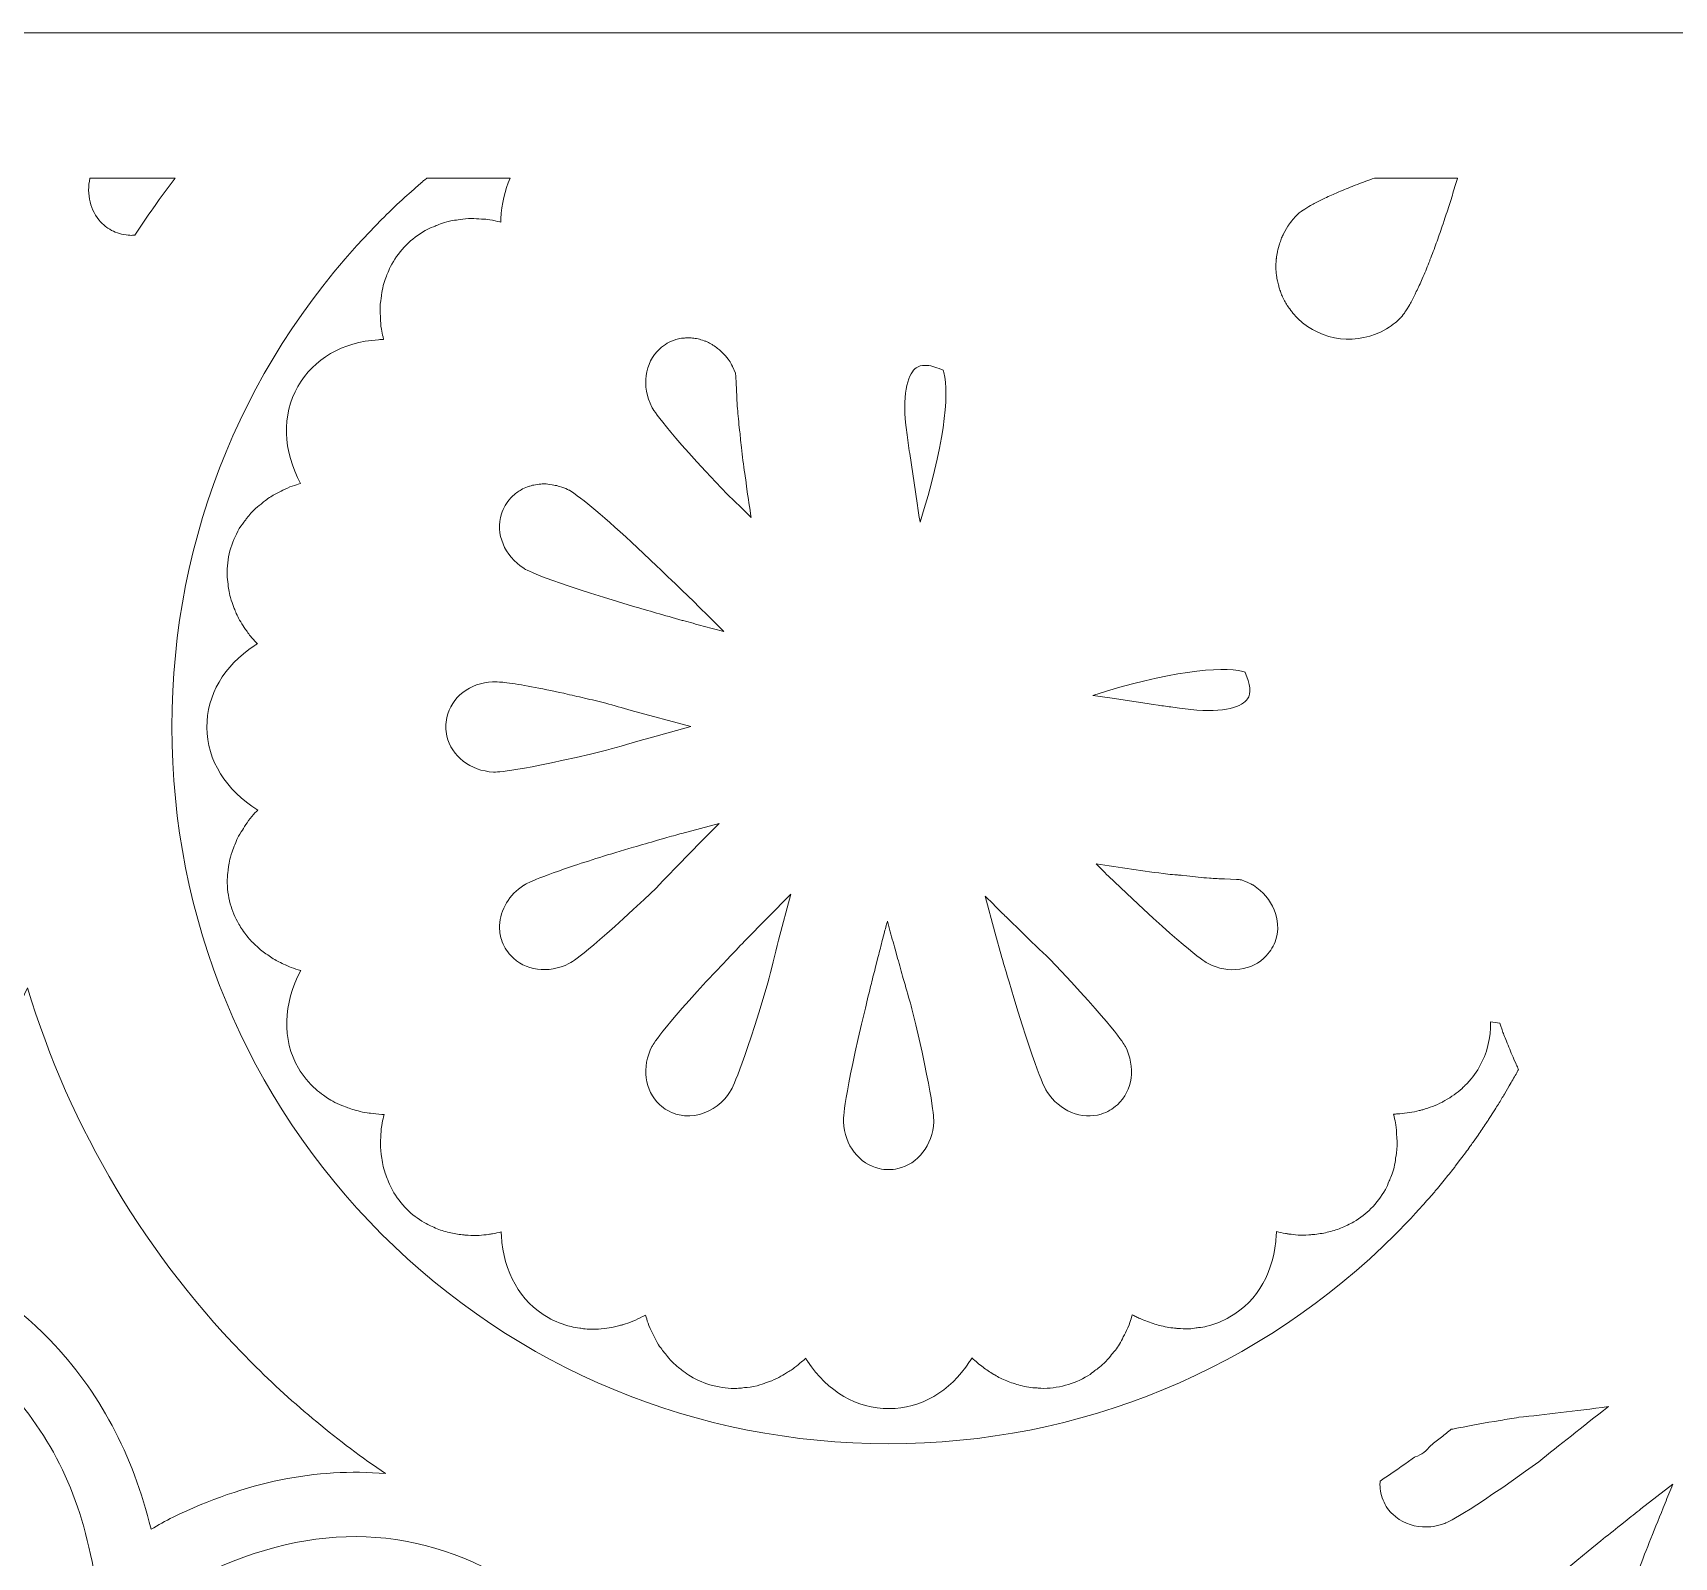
# Model space of a CAD drawing. Header units: millimetres. Extents: x 31 to 886, y -1164 to 562.
# Drawn here: x 218.8 to 320.6, y -697.3 to -602.9 of the extents above; entities that cross this region are included whole.
import ezdxf

# ---------------------------------------------------------------- set-up
doc = ezdxf.new("R2010")
doc.units = ezdxf.units.MM
doc.header["$MEASUREMENT"] = 0
doc.layers.add('Layer 2', color=7, linetype='Continuous')

msp = doc.modelspace()

# ---------------------------------------------------------------- linework, layer by layer
at = {"layer": 'Layer 2', "lineweight": 0}
msp.add_lwpolyline([(31.47, -602.86), (31.47, -1164.08), (190.16, -1164.08), (416.77, -1164.08), (416.77, -1010.46), (416.77, -602.86), (31.47, -602.86)], dxfattribs=at)
for points, knots in [([(222.33, -611.86), (222.33, -611.86), (227.62, -611.86), (227.62, -611.86), (227.28, -612.3), (226.95, -612.75), (226.63, -613.19), (226.51, -613.35), (226.4, -613.51), (226.27, -613.7), (226.27, -613.7), (226.12, -613.92), (226.12, -613.92), (225.77, -614.42), (225.43, -614.91), (225.12, -615.39), (225.1, -615.4), (225.07, -615.4), (225.05, -615.4), (224.99, -615.4), (224.93, -615.41), (224.88, -615.41), (224.79, -615.41), (224.65, -615.4), (224.42, -615.36), (224.26, -615.34), (224.08, -615.28), (223.9, -615.21), (223.75, -615.15), (223.59, -615.06), (223.44, -614.96), (223.44, -614.96), (223.38, -614.92), (223.38, -614.92), (223.24, -614.82), (223.12, -614.72), (222.99, -614.58), (222.35, -613.88), (222.11, -612.87), (222.33, -611.86)], [0, 0, 0, 0, 1, 1, 1, 2, 2, 2, 3, 3, 3, 4, 4, 4, 5, 5, 5, 6, 6, 6, 7, 7, 7, 8, 8, 8, 9, 9, 9, 10, 10, 10, 11, 11, 11, 12, 12, 12, 13, 13, 13, 13]), ([(241.69, -613.2), (241.86, -613.04), (242.04, -612.89), (242.22, -612.73), (242.22, -612.73), (242.73, -612.28), (242.73, -612.28), (242.83, -612.19), (242.92, -612.11), (243.02, -612.02), (243.09, -611.97), (243.15, -611.91), (243.22, -611.86), (243.22, -611.86), (248.39, -611.86), (248.39, -611.86), (248.05, -612.61), (247.86, -613.46), (247.81, -614.38), (247.8, -614.45), (247.8, -614.52), (247.8, -614.59), (247.8, -614.59), (247.75, -614.58), (247.75, -614.58), (247.56, -614.53), (247.36, -614.48), (247.13, -614.45), (246.96, -614.42), (246.78, -614.41), (246.61, -614.4), (246.61, -614.4), (246.45, -614.39), (246.45, -614.39), (246.25, -614.38), (246.03, -614.36), (245.81, -614.37), (245.54, -614.38), (245.32, -614.42), (245.16, -614.45), (245.16, -614.45), (245.06, -614.46), (245.06, -614.46), (244.9, -614.48), (244.7, -614.51), (244.46, -614.57), (244.08, -614.67), (243.79, -614.81), (243.68, -614.86), (243.68, -614.86), (243.63, -614.88), (243.63, -614.88), (243.45, -614.95), (243.28, -615.02), (243.12, -615.11), (242.69, -615.36), (242.29, -615.66), (241.94, -616.01), (241.59, -616.36), (241.29, -616.76), (241.05, -617.2), (240.94, -617.39), (240.87, -617.57), (240.82, -617.7), (240.73, -617.89), (240.61, -618.17), (240.52, -618.52), (240.46, -618.74), (240.43, -618.94), (240.41, -619.09), (240.41, -619.09), (240.4, -619.17), (240.4, -619.17), (240.38, -619.33), (240.33, -619.58), (240.32, -619.9), (240.32, -620.07), (240.32, -620.25), (240.34, -620.4), (240.34, -620.4), (240.35, -620.56), (240.35, -620.56), (240.35, -620.75), (240.36, -620.96), (240.4, -621.22), (240.43, -621.38), (240.46, -621.55), (240.51, -621.71), (240.51, -621.71), (240.54, -621.86), (240.54, -621.86), (240.44, -621.86), (240.33, -621.87), (240.22, -621.88), (237.98, -622.03), (236.21, -623.06), (235.23, -624.77), (234.21, -626.55), (234.29, -628.76), (235.39, -630.8), (235.39, -630.8), (235.25, -630.84), (235.25, -630.84), (235.1, -630.89), (234.93, -630.94), (234.73, -631.01), (234.51, -631.1), (234.32, -631.2), (234.19, -631.27), (234.19, -631.27), (234.06, -631.34), (234.06, -631.34), (233.92, -631.4), (233.74, -631.49), (233.55, -631.61), (233.29, -631.77), (233.1, -631.94), (233.02, -632), (233.02, -632), (232.94, -632.07), (232.94, -632.07), (232.8, -632.17), (232.64, -632.3), (232.47, -632.47), (232.24, -632.7), (232.07, -632.92), (231.99, -633.04), (231.99, -633.04), (231.94, -633.1), (231.94, -633.1), (231.85, -633.21), (231.72, -633.38), (231.59, -633.59), (231.33, -634.03), (231.14, -634.49), (231.01, -634.97), (230.89, -635.45), (230.83, -635.95), (230.83, -636.46), (230.84, -636.64), (230.86, -636.83), (230.89, -637.03), (230.91, -637.21), (230.94, -637.51), (231.04, -637.87), (231.1, -638.09), (231.18, -638.28), (231.23, -638.41), (231.23, -638.41), (231.26, -638.48), (231.26, -638.48), (231.31, -638.63), (231.4, -638.87), (231.55, -639.15), (231.63, -639.3), (231.72, -639.45), (231.83, -639.61), (231.83, -639.61), (231.9, -639.71), (231.9, -639.71), (232.01, -639.88), (232.13, -640.06), (232.28, -640.26), (232.4, -640.41), (232.53, -640.55), (232.62, -640.63), (232.62, -640.63), (232.71, -640.73), (232.71, -640.73), (232.65, -640.77), (232.59, -640.81), (232.52, -640.85), (230.62, -642.11), (229.58, -643.9), (229.58, -645.91), (229.59, -647.95), (230.76, -649.82), (232.73, -651.04), (232.73, -651.04), (232.65, -651.13), (232.65, -651.13), (232.54, -651.24), (232.41, -651.38), (232.27, -651.55), (232.12, -651.74), (232.01, -651.91), (231.92, -652.05), (231.92, -652.05), (231.85, -652.17), (231.85, -652.17), (231.76, -652.3), (231.65, -652.47), (231.54, -652.66), (231.4, -652.95), (231.31, -653.2), (231.28, -653.28), (231.28, -653.28), (231.24, -653.39), (231.24, -653.39), (231.18, -653.53), (231.1, -653.72), (231.04, -653.95), (230.94, -654.31), (230.91, -654.62), (230.9, -654.73), (230.9, -654.73), (230.9, -654.79), (230.9, -654.79), (230.87, -654.93), (230.85, -655.13), (230.84, -655.37), (230.84, -655.87), (230.9, -656.37), (231.03, -656.85), (231.15, -657.28), (231.32, -657.69), (231.56, -658.11), (231.63, -658.23), (231.71, -658.36), (231.78, -658.46), (231.78, -658.46), (231.79, -658.47), (231.79, -658.47), (231.97, -658.73), (232.15, -658.96), (232.35, -659.18), (232.46, -659.28), (232.56, -659.39), (232.69, -659.5), (232.88, -659.68), (233.09, -659.84), (233.31, -660), (233.31, -660), (233.35, -660.02), (233.35, -660.02), (233.46, -660.1), (233.57, -660.18), (233.7, -660.26), (233.93, -660.39), (234.16, -660.51), (234.44, -660.63), (234.44, -660.63), (234.46, -660.64), (234.46, -660.64), (234.56, -660.69), (234.67, -660.74), (234.8, -660.79), (234.99, -660.86), (235.19, -660.93), (235.4, -660.99), (234.3, -663.04), (234.23, -665.26), (235.26, -667.04), (235.54, -667.52), (235.9, -667.95), (236.33, -668.34), (236.47, -668.47), (236.63, -668.59), (236.81, -668.71), (237, -668.85), (237.29, -669.05), (237.65, -669.22), (237.85, -669.32), (238.05, -669.39), (238.18, -669.44), (238.18, -669.44), (238.24, -669.46), (238.24, -669.46), (238.45, -669.54), (238.73, -669.64), (239.08, -669.72), (239.29, -669.77), (239.49, -669.8), (239.64, -669.82), (239.64, -669.82), (239.72, -669.83), (239.72, -669.83), (239.93, -669.86), (240.17, -669.89), (240.43, -669.9), (240.47, -669.91), (240.52, -669.91), (240.57, -669.91), (240.57, -669.91), (240.53, -670.06), (240.53, -670.06), (240.5, -670.2), (240.45, -670.38), (240.42, -670.59), (240.38, -670.88), (240.37, -671.13), (240.37, -671.23), (240.37, -671.23), (240.36, -671.36), (240.36, -671.36), (240.35, -671.5), (240.34, -671.7), (240.35, -671.91), (240.36, -672.25), (240.41, -672.53), (240.43, -672.62), (240.43, -672.62), (240.45, -672.73), (240.45, -672.73), (240.47, -672.93), (240.5, -673.1), (240.55, -673.27), (240.65, -673.65), (240.79, -673.95), (240.85, -674.08), (240.85, -674.08), (240.85, -674.09), (240.85, -674.09), (240.92, -674.28), (241, -674.44), (241.08, -674.6), (241.33, -675.03), (241.63, -675.43), (241.99, -675.79), (242.3, -676.1), (242.65, -676.37), (243.06, -676.6), (243.21, -676.7), (243.36, -676.77), (243.41, -676.79), (243.41, -676.79), (243.44, -676.8), (243.44, -676.8), (243.72, -676.94), (244, -677.05), (244.28, -677.14), (244.43, -677.18), (244.58, -677.22), (244.71, -677.25), (244.98, -677.31), (245.26, -677.35), (245.53, -677.37), (245.53, -677.37), (245.57, -677.38), (245.57, -677.38), (245.64, -677.38), (245.71, -677.39), (245.78, -677.39), (246.25, -677.44), (246.69, -677.39), (247.04, -677.34), (247.13, -677.33), (247.21, -677.32), (247.29, -677.3), (247.48, -677.27), (247.66, -677.24), (247.83, -677.19), (247.83, -677.27), (247.84, -677.35), (247.84, -677.42), (247.97, -679.69), (249, -681.5), (250.74, -682.5), (251.18, -682.74), (251.65, -682.93), (252.16, -683.06), (252.33, -683.1), (252.51, -683.13), (252.71, -683.15), (252.71, -683.15), (252.77, -683.16), (252.77, -683.16), (252.94, -683.19), (253.3, -683.25), (253.75, -683.21), (253.8, -683.21), (253.84, -683.21), (253.87, -683.21), (254.32, -683.18), (254.75, -683.11), (255.19, -682.99), (255.25, -682.97), (255.31, -682.96), (255.37, -682.94), (255.8, -682.81), (256.2, -682.64), (256.6, -682.44), (256.66, -682.41), (256.72, -682.38), (256.78, -682.35), (256.78, -682.35), (256.82, -682.47), (256.82, -682.47), (256.86, -682.61), (256.91, -682.8), (256.99, -682.98), (257.09, -683.25), (257.2, -683.46), (257.26, -683.55), (257.26, -683.55), (257.32, -683.68), (257.32, -683.68), (257.39, -683.83), (257.47, -684), (257.59, -684.18), (257.76, -684.46), (257.95, -684.67), (258.01, -684.74), (258.01, -684.74), (258.08, -684.83), (258.08, -684.83), (258.16, -684.94), (258.28, -685.09), (258.44, -685.25), (258.7, -685.51), (258.96, -685.7), (259.09, -685.79), (259.09, -685.79), (259.11, -685.81), (259.11, -685.81), (259.27, -685.94), (259.42, -686.04), (259.57, -686.13), (260, -686.39), (260.46, -686.58), (260.94, -686.71), (261.48, -686.85), (261.97, -686.91), (262.45, -686.89), (262.45, -686.89), (262.55, -686.88), (262.55, -686.88), (262.66, -686.88), (262.78, -686.86), (262.92, -686.84), (263.11, -686.83), (263.38, -686.8), (263.71, -686.72), (263.93, -686.66), (264.11, -686.6), (264.22, -686.55), (264.22, -686.55), (264.31, -686.52), (264.31, -686.52), (264.5, -686.45), (264.7, -686.38), (264.93, -686.27), (265.1, -686.18), (265.25, -686.09), (265.4, -686.01), (265.4, -686.01), (265.46, -685.97), (265.46, -685.97), (265.63, -685.87), (265.82, -685.75), (266.02, -685.6), (266.17, -685.49), (266.32, -685.36), (266.46, -685.24), (266.55, -685.17), (266.63, -685.09), (266.71, -685.01), (266.75, -685.08), (266.79, -685.14), (266.83, -685.2), (268.08, -687.1), (269.87, -688.14), (271.88, -688.14), (273.86, -688.14), (275.63, -687.1), (276.87, -685.23), (276.92, -685.16), (276.97, -685.08), (277.02, -685), (277.13, -685.1), (277.24, -685.2), (277.37, -685.31), (277.48, -685.41), (277.6, -685.5), (277.71, -685.58), (277.91, -685.73), (278.12, -685.87), (278.37, -686.02), (278.37, -686.02), (278.43, -686.05), (278.43, -686.05), (278.55, -686.12), (278.67, -686.19), (278.78, -686.25), (279.03, -686.37), (279.31, -686.48), (279.58, -686.57), (279.74, -686.62), (279.88, -686.67), (280.01, -686.7), (280.36, -686.79), (280.72, -686.85), (281.06, -686.86), (281.1, -686.87), (281.14, -686.87), (281.2, -686.87), (281.2, -686.87), (281.29, -686.88), (281.29, -686.88), (281.8, -686.91), (282.32, -686.83), (282.82, -686.69), (283.3, -686.57), (283.76, -686.37), (284.21, -686.1), (284.39, -685.99), (284.54, -685.87), (284.64, -685.78), (284.8, -685.68), (285.05, -685.49), (285.31, -685.22), (285.47, -685.07), (285.59, -684.91), (285.68, -684.79), (285.68, -684.79), (285.71, -684.75), (285.71, -684.75), (285.81, -684.64), (285.99, -684.42), (286.17, -684.14), (286.25, -684), (286.33, -683.86), (286.4, -683.7), (286.4, -683.7), (286.47, -683.56), (286.47, -683.56), (286.54, -683.43), (286.65, -683.22), (286.76, -682.95), (286.83, -682.76), (286.88, -682.58), (286.91, -682.48), (286.91, -682.48), (286.95, -682.34), (286.95, -682.34), (286.95, -682.33), (286.95, -682.33), (286.96, -682.32), (287.03, -682.36), (287.1, -682.39), (287.17, -682.43), (287.27, -682.48), (287.37, -682.52), (287.42, -682.55), (287.42, -682.55), (287.45, -682.56), (287.45, -682.56), (287.76, -682.7), (288.07, -682.81), (288.36, -682.9), (288.5, -682.94), (288.63, -682.98), (288.76, -683.01), (289.08, -683.09), (289.4, -683.14), (289.69, -683.16), (289.69, -683.16), (289.73, -683.17), (289.73, -683.17), (289.83, -683.18), (289.89, -683.18), (289.94, -683.18), (290.43, -683.23), (290.83, -683.16), (290.98, -683.13), (290.98, -683.13), (291.06, -683.12), (291.06, -683.12), (291.25, -683.1), (291.42, -683.07), (291.58, -683.04), (292.09, -682.91), (292.57, -682.72), (293.01, -682.46), (294.75, -681.45), (295.77, -679.64), (295.89, -677.37), (295.89, -677.3), (295.9, -677.24), (295.9, -677.17), (296.08, -677.22), (296.27, -677.25), (296.47, -677.28), (296.54, -677.3), (296.61, -677.31), (296.67, -677.32), (297.01, -677.36), (297.44, -677.42), (297.9, -677.37), (297.99, -677.37), (298.08, -677.36), (298.14, -677.35), (298.14, -677.35), (298.17, -677.35), (298.17, -677.35), (298.48, -677.32), (298.76, -677.28), (299.05, -677.21), (299.19, -677.18), (299.34, -677.14), (299.47, -677.1), (299.75, -677.01), (300.02, -676.91), (300.26, -676.79), (300.26, -676.79), (300.31, -676.76), (300.31, -676.76), (300.44, -676.7), (300.57, -676.64), (300.69, -676.57), (301.1, -676.32), (301.46, -676.05), (301.76, -675.74), (302.11, -675.39), (302.41, -674.99), (302.66, -674.55), (302.74, -674.39), (302.82, -674.22), (302.89, -674.03), (302.89, -674.03), (302.89, -674.03), (302.89, -674.03), (302.97, -673.85), (303.09, -673.57), (303.19, -673.2), (303.25, -672.98), (303.27, -672.77), (303.29, -672.63), (303.29, -672.63), (303.29, -672.59), (303.29, -672.59), (303.32, -672.45), (303.37, -672.18), (303.38, -671.84), (303.39, -671.63), (303.37, -671.43), (303.36, -671.29), (303.36, -671.28), (303.36, -671.28), (303.36, -671.27), (303.36, -671.27), (303.35, -671.19), (303.35, -671.19), (303.35, -670.99), (303.34, -670.78), (303.3, -670.54), (303.27, -670.38), (303.24, -670.21), (303.19, -670.04), (303.19, -670.04), (303.16, -669.89), (303.16, -669.89), (303.2, -669.88), (303.25, -669.88), (303.29, -669.88), (303.29, -669.88), (303.34, -669.87), (303.34, -669.87), (303.42, -669.87), (303.49, -669.87), (303.54, -669.86), (303.95, -669.83), (304.35, -669.77), (304.75, -669.67), (304.82, -669.65), (304.89, -669.63), (304.97, -669.61), (305.39, -669.49), (305.78, -669.34), (306.19, -669.14), (306.22, -669.12), (306.26, -669.1), (306.34, -669.05), (306.76, -668.82), (307.11, -668.57), (307.41, -668.29), (307.48, -668.23), (307.54, -668.17), (307.59, -668.11), (307.95, -667.76), (308.24, -667.39), (308.47, -666.98), (308.96, -666.12), (309.2, -665.16), (309.18, -664.16), (309.37, -664.2), (309.55, -664.23), (309.74, -664.25), (309.75, -664.29), (309.77, -664.34), (309.79, -664.38), (309.79, -664.38), (309.89, -664.67), (309.89, -664.67), (309.92, -664.77), (309.96, -664.86), (310, -664.97), (310.05, -665.1), (310.1, -665.23), (310.16, -665.37), (310.16, -665.37), (310.21, -665.49), (310.21, -665.49), (310.34, -665.83), (310.48, -666.16), (310.62, -666.47), (310.62, -666.47), (310.76, -666.79), (310.76, -666.79), (310.76, -666.8), (310.77, -666.8), (310.77, -666.81), (310.81, -666.91), (310.86, -667.01), (310.91, -667.11), (310.86, -667.21), (310.81, -667.3), (310.76, -667.4), (310.62, -667.63), (310.49, -667.86), (310.33, -668.13), (310.33, -668.13), (310.03, -668.64), (310.03, -668.64), (309.98, -668.74), (309.92, -668.84), (309.86, -668.94), (309.73, -669.16), (309.59, -669.38), (309.44, -669.61), (309.44, -669.61), (309.05, -670.22), (309.05, -670.22), (309.01, -670.29), (308.96, -670.36), (308.91, -670.44), (308.74, -670.69), (308.57, -670.93), (308.4, -671.19), (308.4, -671.19), (308.09, -671.62), (308.09, -671.62), (308.03, -671.71), (307.97, -671.81), (307.9, -671.9), (307.71, -672.16), (307.52, -672.41), (307.32, -672.67), (307.32, -672.67), (306.99, -673.12), (306.99, -673.12), (306.94, -673.18), (306.89, -673.25), (306.83, -673.32), (306.64, -673.57), (306.43, -673.81), (306.21, -674.08), (306.21, -674.08), (305.88, -674.49), (305.88, -674.49), (305.82, -674.56), (305.76, -674.63), (305.71, -674.7), (305.5, -674.94), (305.28, -675.18), (305.03, -675.46), (305.03, -675.46), (304.69, -675.84), (304.69, -675.84), (304.64, -675.9), (304.58, -675.97), (304.52, -676.03), (304.13, -676.46), (303.71, -676.89), (303.29, -677.32), (294.91, -685.7), (283.74, -690.32), (271.85, -690.32), (259.96, -690.32), (248.79, -685.7), (240.41, -677.32), (232.03, -668.93), (227.41, -657.77), (227.41, -645.87), (227.41, -633.98), (232.03, -622.82), (240.41, -614.43), (240.82, -614.02), (241.25, -613.61), (241.69, -613.2)], [0, 0, 0, 0, 1, 1, 1, 2, 2, 2, 3, 3, 3, 4, 4, 4, 5, 5, 5, 6, 6, 6, 7, 7, 7, 8, 8, 8, 9, 9, 9, 10, 10, 10, 11, 11, 11, 12, 12, 12, 13, 13, 13, 14, 14, 14, 15, 15, 15, 16, 16, 16, 17, 17, 17, 18, 18, 18, 19, 19, 19, 20, 20, 20, 21, 21, 21, 22, 22, 22, 23, 23, 23, 24, 24, 24, 25, 25, 25, 26, 26, 26, 27, 27, 27, 28, 28, 28, 29, 29, 29, 30, 30, 30, 31, 31, 31, 32, 32, 32, 33, 33, 33, 34, 34, 34, 35, 35, 35, 36, 36, 36, 37, 37, 37, 38, 38, 38, 39, 39, 39, 40, 40, 40, 41, 41, 41, 42, 42, 42, 43, 43, 43, 44, 44, 44, 45, 45, 45, 46, 46, 46, 47, 47, 47, 48, 48, 48, 49, 49, 49, 50, 50, 50, 51, 51, 51, 52, 52, 52, 53, 53, 53, 54, 54, 54, 55, 55, 55, 56, 56, 56, 57, 57, 57, 58, 58, 58, 59, 59, 59, 60, 60, 60, 61, 61, 61, 62, 62, 62, 63, 63, 63, 64, 64, 64, 65, 65, 65, 66, 66, 66, 67, 67, 67, 68, 68, 68, 69, 69, 69, 70, 70, 70, 71, 71, 71, 72, 72, 72, 73, 73, 73, 74, 74, 74, 75, 75, 75, 76, 76, 76, 77, 77, 77, 78, 78, 78, 79, 79, 79, 80, 80, 80, 81, 81, 81, 82, 82, 82, 83, 83, 83, 84, 84, 84, 85, 85, 85, 86, 86, 86, 87, 87, 87, 88, 88, 88, 89, 89, 89, 90, 90, 90, 91, 91, 91, 92, 92, 92, 93, 93, 93, 94, 94, 94, 95, 95, 95, 96, 96, 96, 97, 97, 97, 98, 98, 98, 99, 99, 99, 100, 100, 100, 101, 101, 101, 102, 102, 102, 103, 103, 103, 104, 104, 104, 105, 105, 105, 106, 106, 106, 107, 107, 107, 108, 108, 108, 109, 109, 109, 110, 110, 110, 111, 111, 111, 112, 112, 112, 113, 113, 113, 114, 114, 114, 115, 115, 115, 116, 116, 116, 117, 117, 117, 118, 118, 118, 119, 119, 119, 120, 120, 120, 121, 121, 121, 122, 122, 122, 123, 123, 123, 124, 124, 124, 125, 125, 125, 126, 126, 126, 127, 127, 127, 128, 128, 128, 129, 129, 129, 130, 130, 130, 131, 131, 131, 132, 132, 132, 133, 133, 133, 134, 134, 134, 135, 135, 135, 136, 136, 136, 137, 137, 137, 138, 138, 138, 139, 139, 139, 140, 140, 140, 141, 141, 141, 142, 142, 142, 143, 143, 143, 144, 144, 144, 145, 145, 145, 146, 146, 146, 147, 147, 147, 148, 148, 148, 149, 149, 149, 150, 150, 150, 151, 151, 151, 152, 152, 152, 153, 153, 153, 154, 154, 154, 155, 155, 155, 156, 156, 156, 157, 157, 157, 158, 158, 158, 159, 159, 159, 160, 160, 160, 161, 161, 161, 162, 162, 162, 163, 163, 163, 164, 164, 164, 165, 165, 165, 166, 166, 166, 167, 167, 167, 168, 168, 168, 169, 169, 169, 170, 170, 170, 171, 171, 171, 172, 172, 172, 173, 173, 173, 174, 174, 174, 175, 175, 175, 176, 176, 176, 177, 177, 177, 178, 178, 178, 179, 179, 179, 180, 180, 180, 181, 181, 181, 182, 182, 182, 183, 183, 183, 184, 184, 184, 185, 185, 185, 186, 186, 186, 187, 187, 187, 188, 188, 188, 189, 189, 189, 190, 190, 190, 191, 191, 191, 192, 192, 192, 193, 193, 193, 194, 194, 194, 195, 195, 195, 196, 196, 196, 197, 197, 197, 198, 198, 198, 199, 199, 199, 200, 200, 200, 201, 201, 201, 202, 202, 202, 203, 203, 203, 204, 204, 204, 205, 205, 205, 206, 206, 206, 207, 207, 207, 208, 208, 208, 209, 209, 209, 210, 210, 210, 211, 211, 211, 212, 212, 212, 213, 213, 213, 214, 214, 214, 215, 215, 215, 216, 216, 216, 217, 217, 217, 218, 218, 218, 219, 219, 219, 220, 220, 220, 221, 221, 221, 222, 222, 222, 223, 223, 223, 224, 224, 224, 225, 225, 225, 226, 226, 226, 227, 227, 227, 228, 228, 228, 229, 229, 229, 230, 230, 230, 231, 231, 231, 232, 232, 232, 233, 233, 233, 234, 234, 234, 235, 235, 235, 236, 236, 236, 237, 237, 237, 238, 238, 238, 239, 239, 239, 240, 240, 240, 241, 241, 241, 242, 242, 242, 243, 243, 243, 244, 244, 244, 245, 245, 245, 246, 246, 246, 247, 247, 247, 248, 248, 248, 249, 249, 249, 250, 250, 250, 251, 251, 251, 252, 252, 252, 253, 253, 253, 254, 254, 254, 255, 255, 255, 256, 256, 256, 257, 257, 257, 258, 258, 258, 259, 259, 259, 260, 260, 260, 261, 261, 261, 262, 262, 262, 263, 263, 263, 263]), ([(295.89, -616.9), (295.89, -616.9), (295.89, -616.89), (295.89, -616.87), (295.9, -616.85), (295.9, -616.83), (295.9, -616.8), (295.91, -616.8), (295.91, -616.76), (295.91, -616.75), (295.91, -616.75), (295.96, -616.44), (295.96, -616.44), (295.96, -616.41), (295.97, -616.38), (295.99, -616.31), (295.99, -616.31), (296.06, -616.02), (296.06, -616.02), (296.06, -616.02), (296.06, -616.02), (296.06, -616.02), (296.09, -615.93), (296.13, -615.83), (296.17, -615.71), (296.19, -615.67), (296.2, -615.63), (296.22, -615.57), (296.26, -615.49), (296.3, -615.41), (296.34, -615.32), (296.34, -615.32), (296.6, -614.85), (296.6, -614.85), (296.61, -614.85), (296.61, -614.85), (296.61, -614.85), (296.63, -614.82), (296.64, -614.8), (296.65, -614.78), (296.82, -614.54), (297, -614.32), (297.18, -614.14), (297.19, -614.13), (297.25, -614.07), (297.43, -613.94), (297.43, -613.94), (297.45, -613.92), (297.45, -613.92), (297.57, -613.84), (297.73, -613.74), (297.91, -613.63), (297.91, -613.63), (298.02, -613.57), (298.02, -613.57), (298.21, -613.46), (298.43, -613.34), (298.66, -613.23), (298.66, -613.23), (298.81, -613.15), (298.81, -613.15), (299.07, -613.03), (299.34, -612.9), (299.61, -612.79), (299.61, -612.79), (299.76, -612.72), (299.76, -612.72), (300.07, -612.59), (300.39, -612.46), (300.71, -612.33), (300.71, -612.33), (300.79, -612.3), (300.79, -612.3), (301.13, -612.17), (301.48, -612.04), (301.83, -611.91), (301.83, -611.91), (301.98, -611.86), (301.98, -611.86), (301.98, -611.86), (307.13, -611.86), (307.13, -611.86), (307.13, -611.87), (307.12, -611.88), (307.12, -611.89), (307.12, -611.89), (307.05, -612.13), (307.05, -612.13), (306.94, -612.48), (306.83, -612.83), (306.73, -613.18), (306.73, -613.18), (306.65, -613.43), (306.65, -613.43), (306.53, -613.78), (306.42, -614.14), (306.3, -614.48), (306.3, -614.48), (306.23, -614.7), (306.23, -614.7), (306.11, -615.06), (305.98, -615.42), (305.86, -615.77), (305.86, -615.77), (305.81, -615.89), (305.81, -615.89), (305.69, -616.24), (305.56, -616.59), (305.42, -616.93), (305.42, -616.93), (305.4, -617), (305.4, -617), (305.27, -617.33), (305.14, -617.65), (305, -617.96), (305, -617.96), (304.94, -618.1), (304.94, -618.1), (304.82, -618.38), (304.69, -618.66), (304.57, -618.9), (304.57, -618.9), (304.5, -619.05), (304.5, -619.05), (304.39, -619.28), (304.27, -619.51), (304.17, -619.69), (304.17, -619.69), (304.1, -619.81), (304.1, -619.81), (303.96, -620.04), (303.87, -620.18), (303.83, -620.23), (303.83, -620.23), (303.76, -620.32), (303.76, -620.32), (303.65, -620.48), (303.6, -620.53), (303.6, -620.53), (303.49, -620.64), (303.37, -620.75), (303.25, -620.84), (303.12, -620.95), (302.95, -621.07), (302.72, -621.2), (300.96, -622.26), (298.7, -622), (297.23, -620.57), (297.23, -620.57), (297.18, -620.52), (297.18, -620.52), (297.18, -620.52), (296.92, -620.23), (296.92, -620.23), (296.91, -620.23), (296.89, -620.2), (296.89, -620.2), (296.89, -620.2), (296.89, -620.2), (296.89, -620.2), (296.86, -620.15), (296.83, -620.11), (296.79, -620.06), (296.79, -620.06), (296.72, -619.97), (296.72, -619.97), (296.68, -619.93), (296.65, -619.88), (296.64, -619.86), (296.64, -619.86), (296.57, -619.75), (296.57, -619.75), (296.52, -619.67), (296.45, -619.56), (296.4, -619.46), (296.4, -619.46), (296.36, -619.38), (296.36, -619.38), (296.3, -619.27), (296.26, -619.17), (296.22, -619.09), (296.2, -619.04), (296.19, -618.99), (296.18, -618.97), (296.13, -618.84), (296.09, -618.75), (296.07, -618.67), (296.06, -618.62), (296.05, -618.58), (296.04, -618.54), (296.01, -618.45), (295.98, -618.34), (295.96, -618.24), (295.95, -618.19), (295.95, -618.14), (295.93, -618.06), (295.92, -617.97), (295.9, -617.87), (295.89, -617.78), (295.89, -617.78), (295.87, -617.41), (295.87, -617.41), (295.87, -617.38), (295.87, -617.35), (295.87, -617.32), (295.87, -617.32), (295.89, -616.9), (295.89, -616.9)], [0, 0, 0, 0, 1, 1, 1, 2, 2, 2, 3, 3, 3, 4, 4, 4, 5, 5, 5, 6, 6, 6, 7, 7, 7, 8, 8, 8, 9, 9, 9, 10, 10, 10, 11, 11, 11, 12, 12, 12, 13, 13, 13, 14, 14, 14, 15, 15, 15, 16, 16, 16, 17, 17, 17, 18, 18, 18, 19, 19, 19, 20, 20, 20, 21, 21, 21, 22, 22, 22, 23, 23, 23, 24, 24, 24, 25, 25, 25, 26, 26, 26, 27, 27, 27, 28, 28, 28, 29, 29, 29, 30, 30, 30, 31, 31, 31, 32, 32, 32, 33, 33, 33, 34, 34, 34, 35, 35, 35, 36, 36, 36, 37, 37, 37, 38, 38, 38, 39, 39, 39, 40, 40, 40, 41, 41, 41, 42, 42, 42, 43, 43, 43, 44, 44, 44, 45, 45, 45, 46, 46, 46, 47, 47, 47, 48, 48, 48, 49, 49, 49, 50, 50, 50, 51, 51, 51, 52, 52, 52, 53, 53, 53, 54, 54, 54, 55, 55, 55, 56, 56, 56, 57, 57, 57, 58, 58, 58, 59, 59, 59, 60, 60, 60, 61, 61, 61, 62, 62, 62, 63, 63, 63, 64, 64, 64, 65, 65, 65, 66, 66, 66, 67, 67, 67, 68, 68, 68, 69, 69, 69, 69]), ([(257.66, -622.45), (257.82, -622.3), (257.97, -622.19), (258.13, -622.1), (258.29, -622.01), (258.47, -621.93), (258.66, -621.87), (258.76, -621.84), (258.87, -621.81), (259.01, -621.79), (259.01, -621.79), (259.01, -621.79), (259.01, -621.79), (259.07, -621.79), (259.14, -621.78), (259.19, -621.78), (259.27, -621.77), (259.36, -621.76), (259.44, -621.76), (259.44, -621.76), (259.61, -621.77), (259.61, -621.77), (259.71, -621.78), (259.82, -621.79), (259.93, -621.81), (259.93, -621.81), (260.04, -621.83), (260.04, -621.83), (260.15, -621.86), (260.26, -621.89), (260.41, -621.94), (260.44, -621.95), (260.47, -621.97), (260.52, -621.98), (260.63, -622.03), (260.73, -622.08), (260.83, -622.13), (260.88, -622.17), (260.93, -622.2), (260.95, -622.21), (261.06, -622.28), (261.16, -622.35), (261.25, -622.42), (261.29, -622.45), (261.32, -622.48), (261.36, -622.51), (261.45, -622.58), (261.53, -622.67), (261.62, -622.76), (261.62, -622.76), (261.73, -622.88), (261.73, -622.88), (261.86, -623.02), (261.95, -623.15), (262.03, -623.26), (262.04, -623.28), (262.05, -623.3), (262.05, -623.3), (262.05, -623.3), (262.09, -623.38), (262.09, -623.38), (262.13, -623.45), (262.16, -623.52), (262.17, -623.54), (262.17, -623.54), (262.36, -623.96), (262.36, -623.96), (262.36, -623.97), (262.36, -623.97), (262.36, -623.98), (262.37, -624.19), (262.39, -624.4), (262.4, -624.6), (262.4, -624.6), (262.42, -624.95), (262.42, -624.95), (262.42, -625.05), (262.43, -625.14), (262.43, -625.24), (262.43, -625.24), (262.43, -625.29), (262.43, -625.29), (262.44, -625.52), (262.45, -625.75), (262.47, -625.99), (262.5, -626.4), (262.54, -626.83), (262.59, -627.32), (262.59, -627.32), (262.63, -627.61), (262.63, -627.61), (262.64, -627.72), (262.65, -627.83), (262.66, -627.95), (262.68, -628.15), (262.7, -628.36), (262.72, -628.56), (262.78, -629.1), (262.86, -629.64), (262.93, -630.17), (262.93, -630.17), (263.01, -630.73), (263.01, -630.73), (263.02, -630.85), (263.04, -630.98), (263.06, -631.1), (263.14, -631.7), (263.23, -632.3), (263.33, -632.9), (263.33, -632.9), (262.64, -632.22), (262.64, -632.22), (262.37, -631.96), (262.09, -631.69), (261.84, -631.46), (257.92, -627.33), (257.27, -626.23), (257.17, -626.06), (256.52, -624.79), (256.72, -623.3), (257.66, -622.45)], [0, 0, 0, 0, 1, 1, 1, 2, 2, 2, 3, 3, 3, 4, 4, 4, 5, 5, 5, 6, 6, 6, 7, 7, 7, 8, 8, 8, 9, 9, 9, 10, 10, 10, 11, 11, 11, 12, 12, 12, 13, 13, 13, 14, 14, 14, 15, 15, 15, 16, 16, 16, 17, 17, 17, 18, 18, 18, 19, 19, 19, 20, 20, 20, 21, 21, 21, 22, 22, 22, 23, 23, 23, 24, 24, 24, 25, 25, 25, 26, 26, 26, 27, 27, 27, 28, 28, 28, 29, 29, 29, 30, 30, 30, 31, 31, 31, 32, 32, 32, 33, 33, 33, 34, 34, 34, 35, 35, 35, 36, 36, 36, 37, 37, 37, 38, 38, 38, 39, 39, 39, 40, 40, 40, 40]), ([(273.57, -623.62), (273.71, -623.52), (273.89, -623.47), (274.11, -623.47), (274.4, -623.47), (274.75, -623.56), (275.13, -623.73), (275.17, -623.74), (275.2, -623.76), (275.23, -623.77), (275.24, -623.81), (275.26, -623.86), (275.28, -623.92), (275.64, -625.27), (275.27, -628.59), (273.8, -633.2), (273.74, -632.8), (273.68, -632.41), (273.62, -632.02), (273.62, -632.02), (273.16, -628.94), (273.16, -628.94), (273.12, -628.72), (273.09, -628.49), (273.06, -628.28), (273.06, -628.28), (273, -627.78), (273, -627.78), (272.97, -627.57), (272.94, -627.36), (272.92, -627.18), (272.68, -625.04), (273.12, -623.92), (273.57, -623.62)], [0, 0, 0, 0, 1, 1, 1, 2, 2, 2, 3, 3, 3, 4, 4, 4, 5, 5, 5, 6, 6, 6, 7, 7, 7, 8, 8, 8, 9, 9, 9, 10, 10, 10, 11, 11, 11, 11]), ([(248.71, -631.42), (248.71, -631.42), (248.78, -631.37), (248.78, -631.37), (248.88, -631.3), (248.98, -631.23), (249.07, -631.18), (249.07, -631.18), (249.16, -631.13), (249.16, -631.13), (249.28, -631.07), (249.4, -631.02), (249.58, -630.96), (249.58, -630.96), (249.6, -630.95), (249.6, -630.95), (249.71, -630.92), (249.83, -630.89), (249.95, -630.87), (249.95, -630.87), (250.05, -630.86), (250.05, -630.86), (250.23, -630.83), (250.37, -630.82), (250.45, -630.82), (250.45, -630.82), (250.51, -630.82), (250.51, -630.82), (250.64, -630.82), (250.78, -630.84), (250.98, -630.87), (250.98, -630.87), (251.09, -630.89), (251.09, -630.89), (251.21, -630.91), (251.33, -630.94), (251.45, -630.98), (251.45, -630.98), (251.59, -631.02), (251.59, -631.02), (251.77, -631.08), (251.92, -631.14), (252.03, -631.2), (252.04, -631.2), (252.18, -631.28), (252.55, -631.55), (252.55, -631.55), (252.55, -631.55), (252.55, -631.55), (253.58, -632.31), (255.24, -633.78), (257.47, -635.91), (258.08, -636.49), (258.71, -637.09), (259.33, -637.7), (259.33, -637.7), (259.83, -638.18), (259.83, -638.18), (260.42, -638.76), (261.02, -639.36), (261.64, -639.97), (261.64, -639.97), (260.36, -639.63), (260.36, -639.63), (259.94, -639.52), (259.51, -639.4), (259.11, -639.29), (259.11, -639.29), (259.06, -639.28), (259.06, -639.28), (257.94, -638.96), (256.92, -638.67), (256.03, -638.41), (250.52, -636.78), (249.4, -636.16), (249.23, -636.05), (248.03, -635.28), (247.46, -633.89), (247.84, -632.68), (247.9, -632.49), (247.98, -632.31), (248.08, -632.15), (248.17, -631.99), (248.28, -631.84), (248.43, -631.68), (248.49, -631.61), (248.59, -631.52), (248.71, -631.42)], [0, 0, 0, 0, 1, 1, 1, 2, 2, 2, 3, 3, 3, 4, 4, 4, 5, 5, 5, 6, 6, 6, 7, 7, 7, 8, 8, 8, 9, 9, 9, 10, 10, 10, 11, 11, 11, 12, 12, 12, 13, 13, 13, 14, 14, 14, 15, 15, 15, 16, 16, 16, 17, 17, 17, 18, 18, 18, 19, 19, 19, 20, 20, 20, 21, 21, 21, 22, 22, 22, 23, 23, 23, 24, 24, 24, 25, 25, 25, 26, 26, 26, 27, 27, 27, 28, 28, 28, 29, 29, 29, 29]), ([(293.82, -642.45), (293.87, -642.47), (293.92, -642.48), (293.95, -642.49), (293.95, -642.49), (293.96, -642.51), (293.96, -642.51), (293.96, -642.51), (293.96, -642.51), (293.96, -642.51), (294.28, -643.21), (294.34, -643.82), (294.11, -644.15), (293.8, -644.6), (292.69, -645.04), (290.59, -644.81), (290.36, -644.78), (290.13, -644.75), (289.88, -644.72), (289.88, -644.72), (289.47, -644.66), (289.47, -644.66), (289.17, -644.62), (288.87, -644.58), (288.56, -644.54), (288.56, -644.54), (288.26, -644.49), (288.26, -644.49), (287.92, -644.44), (287.57, -644.39), (287.2, -644.33), (287.2, -644.33), (285.71, -644.11), (285.71, -644.11), (285.32, -644.05), (284.92, -643.99), (284.52, -643.93), (289.14, -642.45), (292.46, -642.09), (293.82, -642.45)], [0, 0, 0, 0, 1, 1, 1, 2, 2, 2, 3, 3, 3, 4, 4, 4, 5, 5, 5, 6, 6, 6, 7, 7, 7, 8, 8, 8, 9, 9, 9, 10, 10, 10, 11, 11, 11, 12, 12, 12, 13, 13, 13, 13]), ([(247.3, -643.08), (247.3, -643.08), (247.44, -643.08), (247.44, -643.08), (247.5, -643.08), (247.56, -643.08), (247.59, -643.08), (247.59, -643.08), (247.73, -643.1), (247.73, -643.1), (247.86, -643.11), (248, -643.12), (248.18, -643.14), (249.04, -643.26), (250.23, -643.48), (251.71, -643.8), (251.71, -643.8), (251.78, -643.82), (251.78, -643.82), (252.17, -643.91), (252.57, -644), (253, -644.1), (253.43, -644.2), (253.88, -644.3), (254.32, -644.41), (254.82, -644.55), (255.33, -644.7), (255.88, -644.86), (255.88, -644.86), (259.59, -645.86), (259.59, -645.86), (259.59, -645.86), (257.07, -646.55), (257.07, -646.55), (256.01, -646.85), (255.12, -647.11), (254.36, -647.33), (248.82, -648.67), (247.55, -648.69), (247.35, -648.68), (245.92, -648.61), (244.74, -647.69), (244.46, -646.45), (244.42, -646.26), (244.4, -646.06), (244.4, -645.87), (244.4, -645.68), (244.42, -645.49), (244.46, -645.29), (244.46, -645.29), (244.46, -645.29), (244.46, -645.29), (244.73, -644.06), (245.9, -643.15), (247.3, -643.08)], [0, 0, 0, 0, 1, 1, 1, 2, 2, 2, 3, 3, 3, 4, 4, 4, 5, 5, 5, 6, 6, 6, 7, 7, 7, 8, 8, 8, 9, 9, 9, 10, 10, 10, 11, 11, 11, 12, 12, 12, 13, 13, 13, 14, 14, 14, 15, 15, 15, 16, 16, 16, 17, 17, 17, 18, 18, 18, 18]), ([(249.23, -655.7), (249.28, -655.66), (249.84, -655.33), (252.18, -654.54), (253.23, -654.19), (254.53, -653.78), (256.03, -653.34), (256.52, -653.2), (257.03, -653.05), (257.52, -652.91), (257.52, -652.91), (257.97, -652.78), (257.97, -652.78), (258.34, -652.68), (258.7, -652.57), (259.04, -652.48), (259.04, -652.48), (261.35, -651.86), (261.35, -651.86), (259.87, -653.35), (258.55, -654.7), (257.43, -655.88), (253.3, -659.81), (252.21, -660.46), (252.03, -660.55), (250.76, -661.2), (249.28, -661), (248.42, -660.06), (248.28, -659.91), (248.17, -659.76), (248.08, -659.6), (247.98, -659.44), (247.9, -659.26), (247.84, -659.07), (247.75, -658.79), (247.72, -658.49), (247.73, -658.19), (247.77, -657.21), (248.33, -656.28), (249.23, -655.7)], [0, 0, 0, 0, 1, 1, 1, 2, 2, 2, 3, 3, 3, 4, 4, 4, 5, 5, 5, 6, 6, 6, 7, 7, 7, 8, 8, 8, 9, 9, 9, 10, 10, 10, 11, 11, 11, 12, 12, 12, 13, 13, 13, 13]), ([(295.86, -659.06), (295.8, -659.26), (295.72, -659.44), (295.62, -659.6), (295.53, -659.76), (295.42, -659.91), (295.27, -660.07), (294.42, -661.01), (292.93, -661.2), (291.67, -660.55), (291.67, -660.55), (291.66, -660.55), (291.66, -660.55), (291.49, -660.46), (290.39, -659.8), (286.23, -655.84), (285.9, -655.53), (285.56, -655.21), (285.25, -654.91), (285.25, -654.91), (284.72, -654.38), (284.72, -654.38), (286.16, -654.6), (287.65, -654.82), (289.17, -655.01), (289.36, -655.03), (289.55, -655.05), (289.76, -655.06), (289.86, -655.07), (289.96, -655.08), (290.07, -655.09), (290.07, -655.09), (290.35, -655.12), (290.35, -655.12), (290.82, -655.17), (291.28, -655.22), (291.74, -655.26), (292.06, -655.28), (292.37, -655.29), (292.68, -655.31), (292.68, -655.31), (293.43, -655.34), (293.43, -655.34), (293.53, -655.35), (293.63, -655.35), (293.73, -655.36), (294.29, -655.59), (294.46, -655.69), (294.47, -655.7), (295.67, -656.47), (296.24, -657.86), (295.86, -659.06)], [0, 0, 0, 0, 1, 1, 1, 2, 2, 2, 3, 3, 3, 4, 4, 4, 5, 5, 5, 6, 6, 6, 7, 7, 7, 8, 8, 8, 9, 9, 9, 10, 10, 10, 11, 11, 11, 12, 12, 12, 13, 13, 13, 14, 14, 14, 15, 15, 15, 16, 16, 16, 17, 17, 17, 17]), ([(257.18, -665.69), (257.27, -665.51), (257.92, -664.42), (261.88, -660.25), (262.22, -659.9), (262.57, -659.53), (262.91, -659.17), (262.91, -659.17), (265.79, -656.25), (265.79, -656.25), (265.79, -656.25), (265.03, -659.1), (265.03, -659.1), (264.79, -660.01), (264.57, -660.92), (264.37, -661.75), (262.75, -667.22), (262.13, -668.32), (262.03, -668.49), (261.93, -668.65), (261.81, -668.8), (261.69, -668.93), (261.12, -669.57), (260.33, -669.96), (259.52, -670), (259.24, -670.01), (258.94, -669.97), (258.66, -669.88), (258.47, -669.82), (258.29, -669.74), (258.12, -669.64), (257.96, -669.55), (257.81, -669.44), (257.66, -669.3), (257.66, -669.3), (257.65, -669.29), (257.65, -669.29), (256.72, -668.43), (256.53, -666.96), (257.18, -665.69)], [0, 0, 0, 0, 1, 1, 1, 2, 2, 2, 3, 3, 3, 4, 4, 4, 5, 5, 5, 6, 6, 6, 7, 7, 7, 8, 8, 8, 9, 9, 9, 10, 10, 10, 11, 11, 11, 12, 12, 12, 13, 13, 13, 13]), ([(278.65, -657.17), (278.65, -657.17), (278.69, -657.22), (278.69, -657.22), (278.89, -657.42), (279.09, -657.61), (279.29, -657.81), (279.29, -657.81), (280.04, -658.54), (280.04, -658.54), (280.66, -659.15), (281.28, -659.74), (281.86, -660.29), (285.78, -664.42), (286.43, -665.51), (286.53, -665.69), (287.18, -666.96), (286.98, -668.44), (286.04, -669.3), (285.88, -669.44), (285.73, -669.56), (285.57, -669.65), (285.41, -669.74), (285.23, -669.82), (285.04, -669.88), (283.83, -670.26), (282.45, -669.69), (281.67, -668.49), (281.56, -668.32), (280.94, -667.21), (279.32, -661.69), (279.17, -661.19), (279.02, -660.68), (278.87, -660.17), (278.87, -660.17), (278.43, -658.61), (278.43, -658.61), (278.43, -658.61), (277.84, -656.37), (277.84, -656.37), (278.11, -656.64), (278.38, -656.91), (278.65, -657.17)], [0, 0, 0, 0, 1, 1, 1, 2, 2, 2, 3, 3, 3, 4, 4, 4, 5, 5, 5, 6, 6, 6, 7, 7, 7, 8, 8, 8, 9, 9, 9, 10, 10, 10, 11, 11, 11, 12, 12, 12, 13, 13, 13, 14, 14, 14, 14]), ([(270.41, -663.31), (270.53, -662.81), (270.65, -662.3), (270.78, -661.79), (270.87, -661.43), (270.96, -661.07), (271.06, -660.7), (271.06, -660.7), (271.17, -660.25), (271.17, -660.25), (271.26, -659.9), (271.35, -659.55), (271.44, -659.21), (271.44, -659.21), (271.58, -658.68), (271.58, -658.68), (271.64, -658.42), (271.71, -658.17), (271.78, -657.92), (271.78, -657.92), (271.95, -658.58), (271.95, -658.58), (272.07, -658.99), (272.18, -659.41), (272.29, -659.81), (272.29, -659.81), (272.41, -660.23), (272.41, -660.23), (272.53, -660.65), (272.65, -661.07), (272.76, -661.48), (272.76, -661.48), (272.87, -661.86), (272.87, -661.86), (273.02, -662.38), (273.17, -662.89), (273.3, -663.36), (274.64, -668.91), (274.66, -670.18), (274.65, -670.37), (274.58, -671.8), (273.67, -672.99), (272.43, -673.26), (272.05, -673.35), (271.65, -673.35), (271.27, -673.26), (270.03, -672.99), (269.12, -671.8), (269.05, -670.37), (269.04, -670.17), (269.06, -668.89), (270.41, -663.31)], [0, 0, 0, 0, 1, 1, 1, 2, 2, 2, 3, 3, 3, 4, 4, 4, 5, 5, 5, 6, 6, 6, 7, 7, 7, 8, 8, 8, 9, 9, 9, 10, 10, 10, 11, 11, 11, 12, 12, 12, 13, 13, 13, 14, 14, 14, 15, 15, 15, 16, 16, 16, 17, 17, 17, 17]), ([(227.49, -694.87), (227.01, -695.1), (226.56, -695.36), (226.12, -695.62), (225, -690.98), (222.89, -687.04), (219.84, -683.88), (215.21, -679.1), (208.77, -676.58), (202.14, -676.95), (203.64, -675.86), (205.14, -674.79), (206.61, -673.73), (207.28, -673.26), (207.94, -672.78), (208.61, -672.3), (210.39, -671.02), (212.28, -669.62), (214.01, -668.03), (216.05, -666.16), (217.52, -664.19), (218.46, -662.06), (221.09, -670.75), (225.83, -678.76), (232.39, -685.33), (234.96, -687.89), (237.73, -690.18), (240.66, -692.17), (236.39, -691.79), (231.99, -692.69), (227.49, -694.87)], [0, 0, 0, 0, 1, 1, 1, 2, 2, 2, 3, 3, 3, 4, 4, 4, 5, 5, 5, 6, 6, 6, 7, 7, 7, 8, 8, 8, 9, 9, 9, 10, 10, 10, 10]), ([(256.85, -718.1), (256.7, -718.74), (256.52, -719.39), (256.33, -720.07), (256.25, -720.35), (256.17, -720.63), (256.1, -720.91), (256.1, -720.91), (254.97, -723.53), (254.97, -723.53), (254.97, -723.53), (254.87, -723.7), (254.87, -723.7), (254.77, -723.88), (254.66, -724.07), (254.55, -724.25), (254.2, -724.84), (253.86, -725.44), (253.52, -726.03), (252.78, -727.33), (252.08, -728.56), (251.27, -729.72), (248.59, -733.59), (244.72, -736.65), (239.45, -739.06), (235.52, -740.87), (231.32, -742.29), (227.38, -743.56), (225.85, -744.05), (224.31, -744.54), (222.78, -745.02), (215.88, -747.22), (208.77, -749.49), (201.81, -752.02), (201.56, -751.44), (201.3, -750.84), (201.02, -750.25), (197.75, -743.27), (194.46, -736.28), (191.18, -729.3), (191.18, -729.3), (190.3, -727.44), (190.3, -727.44), (188.11, -722.78), (186.18, -718.55), (184.82, -714.04), (183.03, -708.1), (183.15, -702.09), (185.2, -696.19), (185.4, -695.63), (185.58, -695.07), (185.76, -694.51), (185.76, -694.51), (185.98, -693.84), (185.98, -693.84), (185.98, -693.84), (187.09, -691.26), (187.09, -691.26), (187.18, -691.14), (187.26, -691.02), (187.34, -690.89), (187.55, -690.57), (187.74, -690.23), (187.94, -689.9), (188.32, -689.27), (188.67, -688.66), (189.07, -688.14), (192.32, -683.82), (197.01, -681.27), (202.28, -680.95), (207.77, -680.6), (213.12, -682.69), (216.96, -686.66), (219.97, -689.77), (221.82, -693.65), (222.62, -698.52), (222.65, -698.66), (222.67, -698.81), (222.71, -698.98), (222.71, -698.98), (223.28, -702.11), (223.28, -702.11), (223.28, -702.11), (225.98, -700.4), (225.98, -700.4), (226.08, -700.34), (226.16, -700.29), (226.24, -700.24), (226.58, -700.04), (226.91, -699.83), (227.25, -699.62), (227.94, -699.19), (228.58, -698.79), (229.24, -698.47), (236.31, -695.04), (242.79, -695.29), (249.05, -699.25), (255.35, -703.23), (258.49, -710.8), (256.85, -718.1)], [0, 0, 0, 0, 1, 1, 1, 2, 2, 2, 3, 3, 3, 4, 4, 4, 5, 5, 5, 6, 6, 6, 7, 7, 7, 8, 8, 8, 9, 9, 9, 10, 10, 10, 11, 11, 11, 12, 12, 12, 13, 13, 13, 14, 14, 14, 15, 15, 15, 16, 16, 16, 17, 17, 17, 18, 18, 18, 19, 19, 19, 20, 20, 20, 21, 21, 21, 22, 22, 22, 23, 23, 23, 24, 24, 24, 25, 25, 25, 26, 26, 26, 27, 27, 27, 28, 28, 28, 29, 29, 29, 30, 30, 30, 31, 31, 31, 32, 32, 32, 33, 33, 33, 33]), ([(316.48, -688.02), (314.86, -689.28), (313.42, -690.42), (312.17, -691.43), (307.56, -694.77), (306.43, -695.23), (306.31, -695.27), (305.86, -695.43), (305.4, -695.5), (304.96, -695.47), (304.26, -695.44), (303.61, -695.16), (303.11, -694.69), (303, -694.6), (302.9, -694.48), (302.79, -694.33), (302.68, -694.17), (302.59, -693.99), (302.51, -693.81), (302.43, -693.63), (302.38, -693.45), (302.35, -693.23), (302.32, -693.07), (302.31, -692.9), (302.32, -692.7), (302.32, -692.67), (302.32, -692.65), (302.32, -692.63), (302.32, -692.63), (302.58, -692.46), (302.58, -692.46), (303.12, -692.1), (303.7, -691.7), (304.32, -691.25), (304.32, -691.25), (304.4, -691.2), (304.4, -691.2), (304.42, -691.19), (304.44, -691.17), (304.46, -691.16), (304.46, -691.16), (304.5, -691.14), (304.5, -691.14), (304.89, -691), (305.23, -690.75), (305.47, -690.42), (305.69, -690.25), (305.91, -690.08), (306.13, -689.91), (306.34, -689.75), (306.54, -689.59), (306.74, -689.42), (306.86, -689.4), (306.97, -689.38), (307.09, -689.35), (307.09, -689.35), (307.18, -689.34), (307.18, -689.34), (307.94, -689.19), (308.81, -689.03), (309.78, -688.87), (310.16, -688.81), (310.54, -688.74), (310.92, -688.68), (312.54, -688.51), (314.4, -688.29), (316.48, -688.02)], [0, 0, 0, 0, 1, 1, 1, 2, 2, 2, 3, 3, 3, 4, 4, 4, 5, 5, 5, 6, 6, 6, 7, 7, 7, 8, 8, 8, 9, 9, 9, 10, 10, 10, 11, 11, 11, 12, 12, 12, 13, 13, 13, 14, 14, 14, 15, 15, 15, 16, 16, 16, 17, 17, 17, 18, 18, 18, 19, 19, 19, 20, 20, 20, 21, 21, 21, 22, 22, 22, 22]), ([(317.53, -695.13), (317.85, -694.87), (318.18, -694.61), (318.5, -694.36), (318.5, -694.36), (320.47, -692.83), (320.47, -692.83), (320.31, -693.23), (320.15, -693.62), (320, -694), (319.36, -695.56), (318.82, -696.93), (318.38, -698.07), (316.07, -703.28), (315.31, -704.3), (315.18, -704.45), (314.26, -705.54), (312.81, -705.92), (311.66, -705.39), (311.48, -705.3), (311.31, -705.2), (311.16, -705.09), (311.02, -704.98), (310.88, -704.84), (310.74, -704.68), (310.74, -704.68), (310.74, -704.68), (310.74, -704.68), (309.93, -703.71), (309.92, -702.21), (310.74, -701.04), (310.85, -700.88), (311.63, -699.89), (316.01, -696.34), (316.41, -696.02), (316.82, -695.69), (317.23, -695.37), (317.23, -695.37), (317.53, -695.13), (317.53, -695.13)], [0, 0, 0, 0, 1, 1, 1, 2, 2, 2, 3, 3, 3, 4, 4, 4, 5, 5, 5, 6, 6, 6, 7, 7, 7, 8, 8, 8, 9, 9, 9, 10, 10, 10, 11, 11, 11, 12, 12, 12, 13, 13, 13, 13])]:
    msp.add_open_spline(points, degree=3, knots=knots, dxfattribs=at)

doc.saveas('drawing.dxf')
